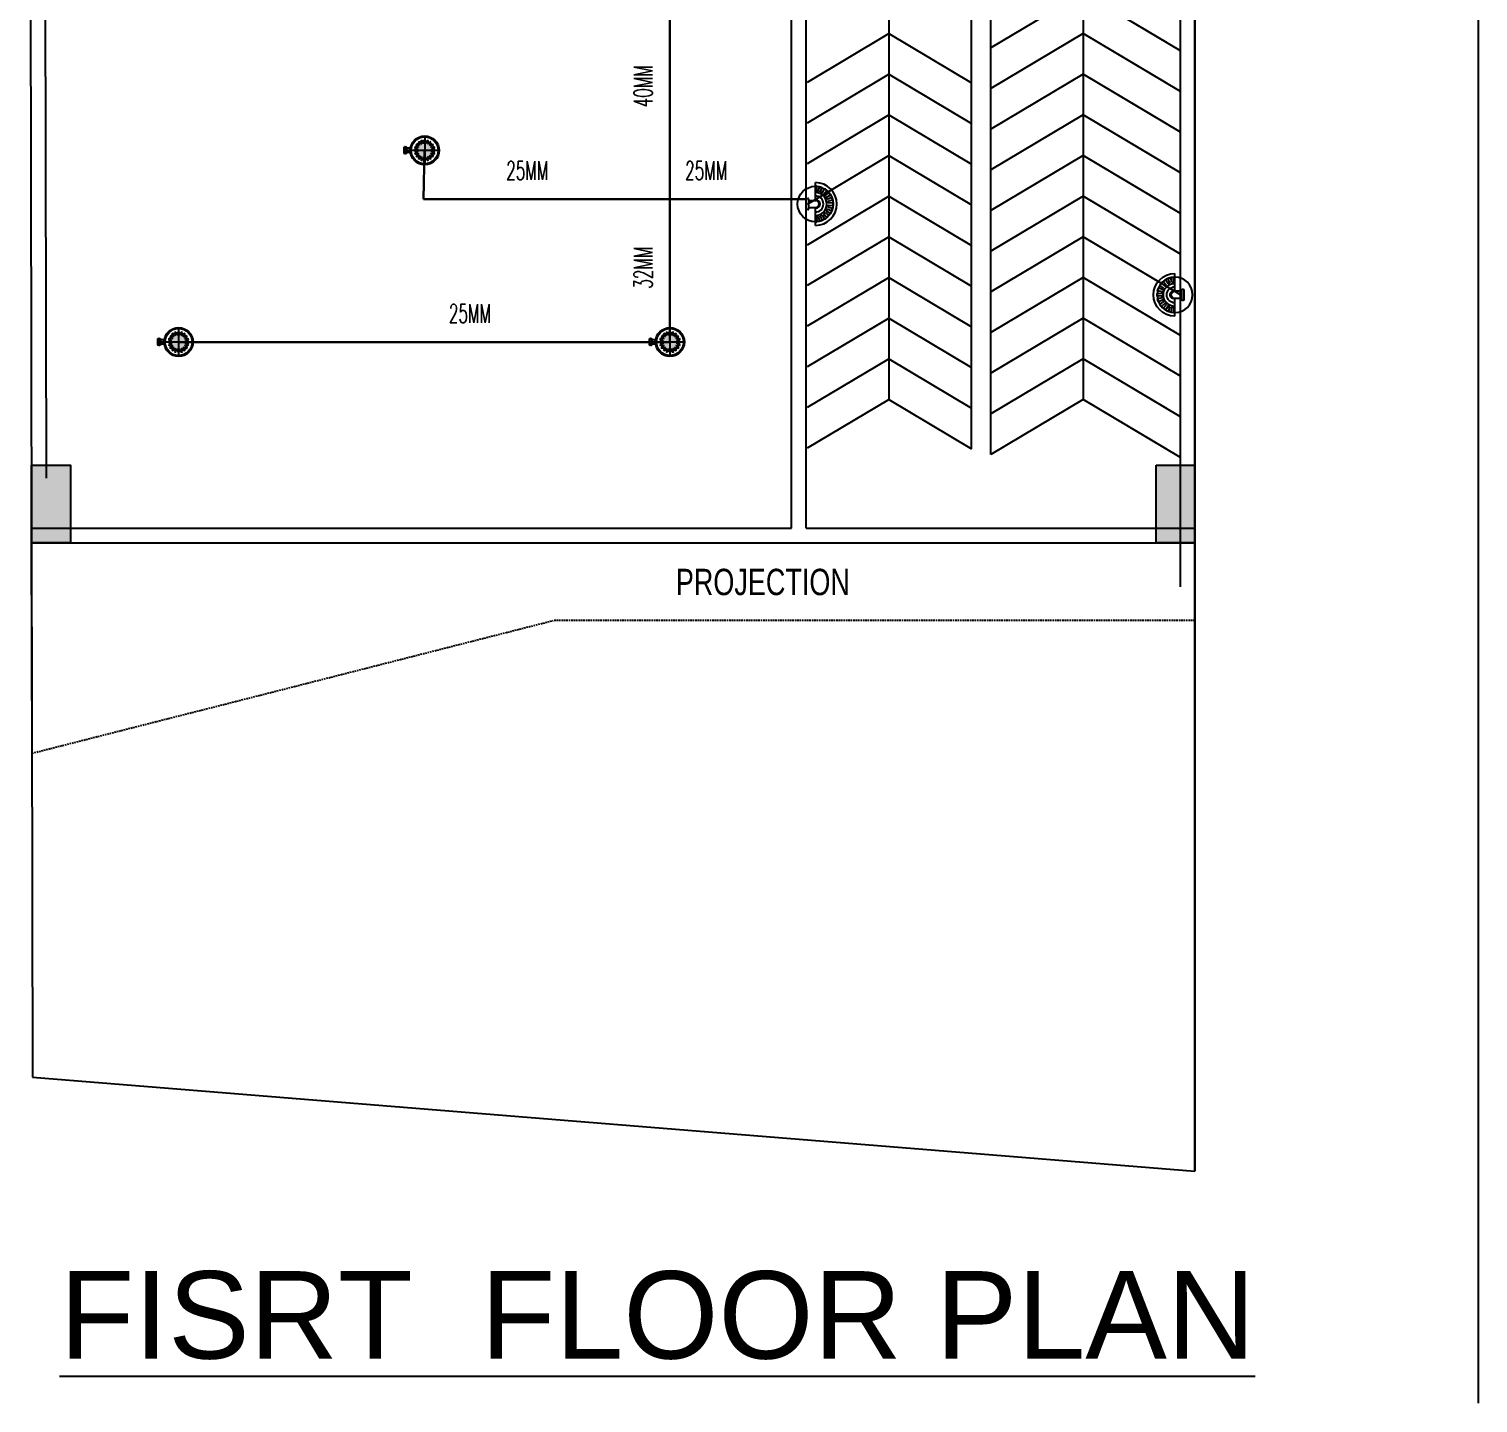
# Model space of a CAD drawing. Header units: inches. Extents: x 1162 to 4924, y 863 to 3182.
# Drawn here: x 3758.7 to 4205.9, y 863.5 to 1287.7 of the extents above; entities that cross this region are included whole.
import ezdxf

# ---------------------------------------------------------------- set-up
doc = ezdxf.new("R2010")
doc.units = ezdxf.units.IN
doc.header["$MEASUREMENT"] = 0
doc.linetypes.add('CENTER', pattern=[2, 1.25, -0.25, 0.25, -0.25])
doc.linetypes.add('HIDDEN', pattern=[0.375, 0.25, -0.125])
for name, color, linetype in [('01-MF-Aparment-gr$0$SPRN-CLHD-TYP3', 160, 'Continuous'), ('6', 7, 'Continuous'), ('DIM', 5, 'Continuous'), ('FATTN', 241, 'Continuous'), ('FITTING-FF-VISION', 1, 'Continuous'), ('SPR-3', 2, 'Continuous')]:
    doc.layers.add(name, color=color, linetype=linetype)
doc.layers.add('FIRE PIPE 100 MM', color=10, linetype='Continuous', lineweight=30)
doc.styles.get("Standard").update_dxf_attribs({"font": 'arial.ttf'})
doc.styles.add('style3', font='swisscl.ttf', dxfattribs={"height": 18})
doc.styles.add('TXT2', font='romans.shx', dxfattribs={"width": 0.75, "height": 200})

# ---------------------------------------------------------------- blocks, each defined once
blk = doc.blocks.new('WEWEQEWEE')
at = {"layer": 'FATTN', "color": 1}
for p, q in [((-232117, 57486, 0), (-232120, 57480, 0)), ((-232120, 57475, 0), (-232120, 57480, 0)), ((-232120, 57480, 0), (-232110, 57480, 0)), ((-232120, 57475, 0), (-232120, 57470, 0)), ((-232117, 57464, 0), (-232120, 57470, 0)), ((-232110, 57470, 0), (-232120, 57470, 0)), ((-232076, 57486, 0), (-232117, 57486, 0)), ((-232117, 57464, 0), (-232076, 57464, 0)), ((-232110, 57486, 0), (-232110, 57464, 0)), ((-232110, 57483, 0), (-232105, 57483, 0)), ((-232110, 57467, 0), (-232105, 57467, 0)), ((-232105, 57486, 0), (-232105, 57464, 0)), ((-232088, 57486, 0), (-232088, 57464, 0)), ((-232083, 57483, 0), (-232088, 57483, 0)), ((-232083, 57467, 0), (-232088, 57467, 0)), ((-232083, 57486, 0), (-232083, 57464, 0)), ((-232074, 57480, 0), (-232083, 57480, 0)), ((-232083, 57470, 0), (-232074, 57470, 0)), ((-232076, 57486, 0), (-232074, 57480, 0)), ((-232076, 57464, 0), (-232074, 57470, 0)), ((-232074, 57475, 0), (-232074, 57480, 0)), ((-232074, 57475, 0), (-232074, 57470, 0))]:
    blk.add_line(p, q, dxfattribs=at)
at = {"layer": 'FATTN', "color": 8, "linetype": 'CENTER'}
for p, q in [((-232111, 57480, 0), (-232111, 57480, 0)), ((-232111, 57470, 0), (-232111, 57480, 0)), ((-232111, 57470, 0), (-232111, 57470, 0)), ((-232110, 57478, 0), (-232110, 57472, 0)), ((-232105, 57477, 0), (-232088, 57477, 0)), ((-232105, 57477, 0), (-232088, 57477, 0)), ((-232105, 57473, 0), (-232088, 57473, 0)), ((-232105, 57473, 0), (-232088, 57473, 0)), ((-232093, 57473, 0), (-232093, 57477, 0)), ((-232093, 57475, 0), (-232092, 57477, 0)), ((-232092, 57473, 0), (-232091, 57477, 0)), ((-232091, 57473, 0), (-232090, 57477, 0)), ((-232090, 57473, 0), (-232089, 57477, 0)), ((-232089, 57473, 0), (-232088, 57475, 0)), ((-232080, 57479, 0), (-232083, 57479, 0)), ((-232083, 57478, 0), (-232083, 57477, 0)), ((-232083, 57477, 0), (-232083, 57473, 0)), ((-232080, 57477, 0), (-232083, 57477, 0)), ((-232080, 57473, 0), (-232083, 57473, 0)), ((-232083, 57473, 0), (-232083, 57472, 0)), ((-232083, 57471, 0), (-232080, 57471, 0)), ((-232080, 57472, 0), (-232080, 57478, 0)), ((-232080, 57473, 0), (-232079, 57477, 0)), ((-232080, 57477, 0), (-232076, 57477, 0)), ((-232080, 57477, 0), (-232075, 57477, 0)), ((-232080, 57473, 0), (-232075, 57473, 0)), ((-232080, 57473, 0), (-232076, 57473, 0)), ((-232079, 57473, 0), (-232078, 57477, 0)), ((-232077, 57473, 0), (-232077, 57477, 0)), ((-232076, 57477, 0), (-232076, 57473, 0)), ((-232075, 57477, 0), (-232076, 57477, 0)), ((-232076, 57473, 0), (-232076, 57475, 0)), ((-232076, 57473, 0), (-232075, 57473, 0)), ((-232075, 57473, 0), (-232075, 57477, 0))]:
    blk.add_line(p, q, dxfattribs=at)
for centre, radius, start, end in [((-232106, 57475, 0), 7.42, 141.555, 218.4448), ((-232110, 57478, 0), 0.192, 179.9999, 269.9999), ((-232110, 57472, 0), 0.192, 89.9999, 179.9999), ((-232105, 57477, 0), 0.942, 359.9999, 89.9999), ((-232105, 57473, 0), 0.942, 269.9999, 359.9999), ((-232088, 57477, 0), 0.942, 89.9999, 179.9999), ((-232088, 57473, 0), 0.942, 179.9999, 269.9999), ((-232082, 57478, 0), 1.37, 138.7698, 221.2301), ((-232075, 57475, 0), 7.71, 162.9384, 197.0615), ((-232082, 57472, 0), 1.37, 138.7698, 221.2301), ((-232081, 57478, 0), 1.37, 318.7698, 41.2301), ((-232087, 57475, 0), 7.71, 342.9384, 17.0615), ((-232081, 57472, 0), 1.37, 318.7698, 41.2301)]:
    blk.add_arc(centre, radius, start, end, dxfattribs=at)
blk = doc.blocks.new('rerrtrrttrrrte')
at = {"layer": 'FITTING-FF-VISION', "ltscale": 5}
h = blk.add_hatch(color=2, dxfattribs=at)
edge = h.paths.add_edge_path()
edge.add_line((-57394, 147360), (-57375, 147365))
edge.add_ellipse((-57444, 147348), major_axis=(-50.2, 50.2), ratio=1, start_angle=238.3066, end_angle=247.6934)
edge.add_line((-57379, 147376), (-57397, 147368))
edge.add_ellipse((-57444, 147348), major_axis=(-36.3, 36.3), ratio=1, start_angle=247.6934, end_angle=256.3066)
edge.add_line((-57400, 147375), (-57383, 147385))
edge.add_ellipse((-57444, 147348), major_axis=(-50.2, 50.2), ratio=1, start_angle=256.3066, end_angle=265.6934)
edge.add_line((-57390, 147395), (-57405, 147382))
edge.add_ellipse((-57444, 147348), major_axis=(-36.3, 36.3), ratio=1, start_angle=265.6934, end_angle=274.3066)
edge.add_line((-57411, 147387), (-57398, 147402))
edge.add_ellipse((-57444, 147348), major_axis=(50.2, 50.2), ratio=1, start_angle=4.3066, end_angle=13.6934)
edge.add_line((-57407, 147409), (-57417, 147392))
edge.add_ellipse((-57444, 147348), major_axis=(36.3, 36.3), ratio=1, start_angle=13.6934, end_angle=22.3066)
edge.add_line((-57424, 147396), (-57417, 147414))
edge.add_ellipse((-57444, 147348), major_axis=(-50.2, 50.2), ratio=1, start_angle=-67.6934, end_angle=-58.3066)
edge.add_line((-57428, 147417), (-57432, 147398))
edge.add_ellipse((-57444, 147348), major_axis=(36.3, 36.3), ratio=1, start_angle=31.6934, end_angle=40.3066)
edge.add_line((-57440, 147400), (-57438, 147419))
edge.add_ellipse((-57444, 147348), major_axis=(50.2, 50.2), ratio=1, start_angle=40.3066, end_angle=49.6934)
edge.add_line((-57450, 147419), (-57448, 147400))
edge.add_ellipse((-57444, 147348), major_axis=(-36.3, 36.3), ratio=1, start_angle=-40.3066, end_angle=-31.6934)
edge.add_line((-57456, 147398), (-57460, 147417))
edge.add_ellipse((-57444, 147348), major_axis=(50.2, 50.2), ratio=1, start_angle=58.3066, end_angle=67.6934)
edge.add_line((-57472, 147414), (-57464, 147396))
edge.add_ellipse((-57444, 147348), major_axis=(-36.3, 36.3), ratio=1, start_angle=-22.3066, end_angle=-13.6934)
edge.add_line((-57471, 147392), (-57481, 147409))
edge.add_ellipse((-57444, 147348), major_axis=(-50.2, 50.2), ratio=1, start_angle=-13.6934, end_angle=-4.3066)
edge.add_line((-57490, 147402), (-57478, 147387))
edge.add_ellipse((-57444, 147348), major_axis=(-36.3, 36.3), ratio=1, start_angle=-4.3066, end_angle=4.3066)
edge.add_line((-57483, 147382), (-57498, 147395))
edge.add_ellipse((-57444, 147348), major_axis=(-50.2, 50.2), ratio=1, start_angle=4.3066, end_angle=13.6934)
edge.add_line((-57505, 147385), (-57488, 147375))
edge.add_ellipse((-57444, 147348), major_axis=(-36.3, 36.3), ratio=1, start_angle=13.6934, end_angle=22.3066)
edge.add_line((-57491, 147368), (-57510, 147376))
edge.add_ellipse((-57444, 147348), major_axis=(-50.2, 50.2), ratio=1, start_angle=22.3066, end_angle=31.6934)
edge.add_line((-57513, 147365), (-57494, 147360))
edge.add_ellipse((-57444, 147348), major_axis=(36.3, 36.3), ratio=1, start_angle=121.6934, end_angle=130.3066)
edge.add_line((-57495, 147353), (-57515, 147354))
edge.add_ellipse((-57444, 147348), major_axis=(50.2, 50.2), ratio=1, start_angle=130.3066, end_angle=135)
edge.add_ellipse((-57444, 147348), major_axis=(50.2, 50.2), ratio=1, start_angle=135, end_angle=139.6934)
edge.add_line((-57515, 147343), (-57495, 147344))
edge.add_ellipse((-57444, 147348), major_axis=(-36.3, 36.3), ratio=1, start_angle=49.6934, end_angle=58.3066)
edge.add_line((-57494, 147337), (-57513, 147332))
edge.add_ellipse((-57444, 147348), major_axis=(50.2, 50.2), ratio=1, start_angle=148.3066, end_angle=157.6934)
edge.add_line((-57510, 147321), (-57491, 147329))
edge.add_ellipse((-57444, 147348), major_axis=(36.3, 36.3), ratio=1, start_angle=157.6934, end_angle=166.3066)
edge.add_line((-57488, 147322), (-57505, 147311))
edge.add_ellipse((-57444, 147348), major_axis=(50.2, 50.2), ratio=1, start_angle=166.3066, end_angle=175.6934)
edge.add_line((-57498, 147302), (-57483, 147315))
edge.add_ellipse((-57444, 147348), major_axis=(36.3, 36.3), ratio=1, start_angle=175.6934, end_angle=184.3066)
edge.add_line((-57478, 147309), (-57490, 147294))
edge.add_ellipse((-57444, 147348), major_axis=(50.2, 50.2), ratio=1, start_angle=184.3066, end_angle=193.6934)
edge.add_line((-57481, 147288), (-57471, 147305))
edge.add_ellipse((-57444, 147348), major_axis=(36.3, 36.3), ratio=1, start_angle=193.6934, end_angle=202.3066)
edge.add_line((-57464, 147301), (-57472, 147283))
edge.add_ellipse((-57444, 147348), major_axis=(-50.2, 50.2), ratio=1, start_angle=112.3066, end_angle=121.6934)
edge.add_line((-57460, 147279), (-57456, 147298))
edge.add_ellipse((-57444, 147348), major_axis=(36.3, 36.3), ratio=1, start_angle=211.6934, end_angle=220.3066)
edge.add_line((-57448, 147297), (-57450, 147278))
edge.add_ellipse((-57444, 147348), major_axis=(-50.2, 50.2), ratio=1, start_angle=130.3066, end_angle=139.6934)
edge.add_line((-57438, 147278), (-57440, 147297))
edge.add_ellipse((-57444, 147348), major_axis=(-36.3, 36.3), ratio=1, start_angle=139.6934, end_angle=148.3066)
edge.add_line((-57432, 147298), (-57428, 147279))
edge.add_ellipse((-57444, 147348), major_axis=(50.2, 50.2), ratio=1, start_angle=238.3066, end_angle=247.6934)
edge.add_line((-57417, 147283), (-57424, 147301))
edge.add_ellipse((-57444, 147348), major_axis=(36.3, 36.3), ratio=1, start_angle=247.6934, end_angle=256.3066)
edge.add_line((-57417, 147305), (-57407, 147288))
edge.add_ellipse((-57444, 147348), major_axis=(-50.2, 50.2), ratio=1, start_angle=166.3066, end_angle=175.6934)
edge.add_line((-57398, 147294), (-57411, 147309))
edge.add_ellipse((-57444, 147348), major_axis=(36.3, 36.3), ratio=1, start_angle=265.6934, end_angle=274.3066)
edge.add_line((-57405, 147315), (-57390, 147302))
edge.add_ellipse((-57444, 147348), major_axis=(50.2, 50.2), ratio=1, start_angle=274.3066, end_angle=283.6934)
edge.add_line((-57383, 147311), (-57400, 147322))
edge.add_ellipse((-57444, 147348), major_axis=(36.3, 36.3), ratio=1, start_angle=283.6934, end_angle=292.3066)
edge.add_line((-57397, 147329), (-57379, 147321))
edge.add_ellipse((-57444, 147348), major_axis=(50.2, 50.2), ratio=1, start_angle=292.3066, end_angle=301.6934)
edge.add_line((-57375, 147332), (-57394, 147337))
edge.add_ellipse((-57444, 147348), major_axis=(-36.3, 36.3), ratio=1, start_angle=211.6934, end_angle=220.3066)
edge.add_line((-57393, 147344), (-57373, 147343))
edge.add_ellipse((-57444, 147348), major_axis=(50.2, 50.2), ratio=1, start_angle=310.3066, end_angle=315.0016)
edge.add_ellipse((-57444, 147348), major_axis=(-50.2, 50.2), ratio=1, start_angle=225.0016, end_angle=229.6934)
edge.add_line((-57373, 147354), (-57393, 147353))
edge.add_ellipse((-57444, 147348), major_axis=(-36.3, 36.3), ratio=1, start_angle=229.6934, end_angle=238.3066)
at = {"layer": 'FITTING-FF-VISION', "color": 2}
for p, q in [((-57471, 147392), (-57481, 147409)), ((-57464, 147396), (-57472, 147414)), ((-57456, 147398), (-57460, 147417)), ((-57448, 147400), (-57450, 147419)), ((-57440, 147400), (-57438, 147419)), ((-57432, 147398), (-57428, 147417)), ((-57424, 147396), (-57417, 147414)), ((-57417, 147392), (-57407, 147409)), ((-57495, 147353), (-57515, 147354)), ((-57495, 147344), (-57515, 147343)), ((-57494, 147360), (-57513, 147365)), ((-57494, 147337), (-57513, 147332)), ((-57491, 147368), (-57510, 147376)), ((-57491, 147329), (-57510, 147321)), ((-57488, 147375), (-57505, 147385)), ((-57488, 147322), (-57505, 147311)), ((-57483, 147382), (-57498, 147395)), ((-57483, 147315), (-57498, 147302)), ((-57478, 147387), (-57490, 147402)), ((-57478, 147309), (-57490, 147294)), ((-57471, 147305), (-57481, 147288)), ((-57417, 147305), (-57407, 147288)), ((-57411, 147387), (-57398, 147402)), ((-57411, 147309), (-57398, 147294)), ((-57405, 147382), (-57390, 147395)), ((-57405, 147315), (-57390, 147302)), ((-57400, 147375), (-57383, 147385)), ((-57400, 147322), (-57383, 147311)), ((-57397, 147368), (-57379, 147376)), ((-57397, 147329), (-57379, 147321)), ((-57394, 147360), (-57375, 147365)), ((-57394, 147337), (-57375, 147332)), ((-57393, 147353), (-57373, 147354)), ((-57393, 147344), (-57373, 147343)), ((-57464, 147301), (-57472, 147283)), ((-57456, 147298), (-57460, 147279)), ((-57448, 147297), (-57450, 147278)), ((-57440, 147297), (-57438, 147278)), ((-57432, 147298), (-57428, 147279)), ((-57424, 147301), (-57417, 147283))]:
    blk.add_line(p, q, dxfattribs=at)
for radius, start, end in [(71, 121.3066, 130.6934), (71, 103.3066, 112.6934), (71, 85.3066, 94.6934), (71, 67.3066, 76.6934), (71, 49.3066, 58.6934), (71, 175.3066, 180), (71, 180, 184.6934), (71, 157.3066, 166.6934), (71, 193.3066, 202.6934), (71, 139.3066, 148.6934), (71, 211.3066, 220.6934), (51.3, 166.6934, 175.3066), (51.3, 166.6934, 175.3066), (51.3, 184.6934, 193.3066), (51.3, 184.6934, 193.3066), (51.3, 148.6934, 157.3066), (51.3, 148.6934, 157.3066), (51.3, 202.6934, 211.3066), (51.3, 202.6934, 211.3066), (51.3, 130.6934, 139.3066), (51.3, 130.6934, 139.3066), (51.3, 220.6934, 229.3066), (51.3, 220.6934, 229.3066), (51.3, 112.6934, 121.3066), (51.3, 112.6934, 121.3066), (51.3, 238.6934, 247.3066), (51.3, 238.6934, 247.3066), (51.3, 94.6934, 103.3066), (51.3, 94.6934, 103.3066), (51.3, 76.6934, 85.3066), (51.3, 76.6934, 85.3066), (51.3, 58.6934, 67.3066), (51.3, 58.6934, 67.3066), (51.3, 292.6934, 301.3066), (51.3, 292.6934, 301.3066), (51.3, 40.6934, 49.3066), (51.3, 40.6934, 49.3066), (51.3, 310.6934, 319.3066), (51.3, 310.6934, 319.3066), (51.3, 22.6934, 31.3066), (51.3, 22.6934, 31.3066), (51.3, 328.6934, 337.3066), (51.3, 328.6934, 337.3066), (51.3, 4.6934, 13.3066), (51.3, 4.6934, 13.3066), (51.3, 346.6934, 355.3066), (51.3, 346.6934, 355.3066), (71, 31.3066, 40.6934), (71, 319.3066, 328.6934), (71, 13.3066, 22.6934), (71, 337.3066, 346.6934), (71, 0, 4.6934), (71, 355.3066, 0), (71, 229.3066, 238.6934), (71, 247.3066, 256.6934), (51.3, 256.6934, 265.3066), (51.3, 256.6934, 265.3066), (71, 265.3066, 274.6934), (51.3, 274.6934, 283.3066), (51.3, 274.6934, 283.3066), (71, 283.3066, 292.6934), (71, 301.3066, 310.6934)]:
    blk.add_arc((-57444, 147348), radius, start, end, dxfattribs=at)
at = {"layer": 'SPR-3', "color": 8, "linetype": 'CENTER'}
for p, q in [((-57444, 147450), (-57444, 147247)), ((-57343, 147348), (-57590, 147348))]:
    blk.add_line(p, q, dxfattribs=at)
at = {"layer": 'SPR-3', "color": 1}
for p, q in [((-57544, 147363), (-57568, 147363)), ((-57544, 147333), (-57568, 147333))]:
    blk.add_line(p, q, dxfattribs=at)
for radius in [101, 94.3]:
    blk.add_circle((-57444, 147348), radius, dxfattribs=at)
blk.add_arc((-57455, 147348), 90.5, 170.4585, 189.536, dxfattribs=at)
at = {"layer": 'DIM', "color": 3, "rotation": 270}
blk.add_blockref('WEWEQEWEE', (-115054, -84748, 0), dxfattribs=at)
blk = doc.blocks.new('01-MF-Aparment-gr$0$SPTYPE3')
at = {"layer": 'FITTING-FF-VISION', "color": 5}
for p, q in [((1.25, 0.235), (1.25, 1.322)), ((1.25, -1.322), (1.25, -0.235))]:
    blk.add_line(p, q, dxfattribs=at)
at = {"layer": 'FITTING-FF-VISION', "color": 2}
for p, q in [((1.315, 0.789), (1.34, 1.093)), ((1.432, 0.771), (1.502, 1.067)), ((1.556, 0.731), (1.673, 1.011)), ((1.662, 0.677), (1.82, 0.937)), ((0.835, 0.225), (1.295, 0.225)), ((1.766, 0.601), (1.965, 0.831)), ((1.851, 0.516), (2.081, 0.715)), ((1.927, 0.412), (2.187, 0.57)), ((1.981, 0.306), (2.261, 0.423)), ((2.021, 0.182), (2.317, 0.252)), ((2.039, 0.065), (2.343, 0.09)), ((0.835, -0.225), (1.295, -0.225)), ((1.315, -0.789), (1.34, -1.093)), ((1.432, -0.771), (1.502, -1.067)), ((1.556, -0.731), (1.673, -1.011)), ((1.662, -0.677), (1.82, -0.937)), ((1.766, -0.601), (1.965, -0.831)), ((1.851, -0.516), (2.081, -0.715)), ((1.927, -0.412), (2.187, -0.57)), ((1.981, -0.306), (2.261, -0.423)), ((2.021, -0.182), (2.317, -0.252)), ((2.039, -0.065), (2.343, -0.09))]:
    blk.add_line(p, q, dxfattribs=at)
blk.add_lwpolyline([(0.805, -0.338), (0.715, -0.338, -0.414214), (0.685, -0.307), (0.685, 0.307, -0.414214), (0.715, 0.337), (0.805, 0.337, -0.414214), (0.835, 0.307), (0.835, -0.307, -0.414214)], format="xyb", close=True, dxfattribs=at)
for centre, radius, start, end in [((1.25, 0), 1.096, 270, 270), ((1.25, 0), 1.096, 85.30655, 90), ((1.25, 0), 1.096, 67.30655, 76.69345), ((1.25, 0), 1.096, 49.30655, 58.69345), ((1.306, 0), 0.242, 248.70505, 111.29495), ((1.25, 0), 0.711, 270, 90), ((1.25, 0), 0.499, 270, 90), ((1.25, 0), 0.229, 281.22589, 78.77411), ((1.25, 0), 0.792, 76.69345, 85.30655), ((1.25, 0), 0.792, 76.69345, 85.30655), ((1.25, 0), 0.792, 58.69345, 67.30655), ((1.25, 0), 0.792, 58.69345, 67.30655), ((1.25, 0), 0.792, 40.69345, 49.30655), ((1.25, 0), 0.792, 40.69345, 49.30655), ((1.25, 0), 0.792, 22.69345, 31.30655), ((1.25, 0), 0.792, 22.69345, 31.30655), ((1.25, 0), 0.792, 4.69345, 13.30655), ((1.25, 0), 0.792, 4.69345, 13.30655), ((1.25, 0), 1.096, 31.30655, 40.69345), ((1.25, 0), 1.096, 13.30655, 22.69345), ((1.25, 0), 1.096, 355.30655, 4.69345), ((1.25, 0), 0.792, 274.69345, 283.30655), ((1.25, 0), 0.792, 274.69345, 283.30655), ((1.25, 0), 0.792, 292.69345, 301.30655), ((1.25, 0), 0.792, 292.69345, 301.30655), ((1.25, 0), 0.792, 310.69345, 319.30655), ((1.25, 0), 0.792, 310.69345, 319.30655), ((1.25, 0), 1.096, 301.30655, 310.69345), ((1.25, 0), 0.792, 328.69345, 337.30655), ((1.25, 0), 0.792, 328.69345, 337.30655), ((1.25, 0), 0.792, 346.69345, 355.30655), ((1.25, 0), 0.792, 346.69345, 355.30655), ((1.25, 0), 1.096, 319.30655, 328.69345), ((1.25, 0), 1.096, 337.30655, 346.69345), ((1.25, 0), 1.096, 270, 274.69345), ((1.25, 0), 1.096, 283.30655, 292.69345)]:
    blk.add_arc(centre, radius, start, end, dxfattribs=at)
at = {"layer": 'FITTING-FF-VISION', "color": 170}
blk.add_arc((1.25, 0), 1.322, 270, 90, dxfattribs=at)

msp = doc.modelspace()

# ---------------------------------------------------------------- hatches: boundary and pattern name
at = {"lineweight": -2, "ltscale": 0.5}
h = msp.add_hatch(color=6, dxfattribs=at)
h.dxf.hatch_style = 1
h.paths.add_polyline_path([(3771.56, 1153.05), (3759.56, 1153.05), (3759.56, 1129.05), (3771.56, 1129.05)])
h = msp.add_hatch(color=6, dxfattribs=at)
h.dxf.hatch_style = 1
h.paths.add_polyline_path([(4118.55, 1153.05), (4106.55, 1153.05), (4106.55, 1129.05), (4118.55, 1129.05)])

# ---------------------------------------------------------------- linework, layer by layer
for p, q in [((4118.54, 935.06, 0), (4118.54, 3114.06, 0)), ((4118.54, 2396.06, 0), (4118.54, 935.06, 0)), ((4114.04, 1115.42, 0), (4114.04, 1809.56, 0)), ((3998.54, 1133.54, 0), (3998.54, 1804.56, 0)), ((4114.04, 1119.93, 0), (4114.04, 1799.06, 0)), ((3994.04, 1133.54, 0), (3994.04, 1720.56, 0)), ((3758.74, 1584.06, 0), (3759.86, 964.05, 0)), ((3758.74, 1584.06, 0), (3759.86, 964.05, 0)), ((3763.43, 1486.47, 0), (3764.02, 1148.98, 0)), ((3759.56, 1133.54, 0), (3816.52, 1133.54, 0)), ((3816.52, 1133.54, 0), (3920.54, 1133.54, 0)), ((3920.54, 1133.54, 0), (3994.04, 1133.54, 0)), ((3998.54, 1133.54, 0), (4118.54, 1133.54, 0)), ((3759.56, 1129.04, 0), (4118.54, 1129.04, 0))]:
    msp.add_line(p, q, dxfattribs=at)
at = {"color": 1, "lineweight": -2, "ltscale": 0.5}
for p, q in [((4024.06, 1720.56, 0), (4024.06, 1173.33, 0)), ((4049.55, 1158.09, 0), (4049.55, 1720.56, 0)), ((3998.95, 1271.28, 0), (4024.06, 1286.29, 0)), ((4024.06, 1286.29, 0), (4049.54, 1271.06, 0)), ((3998.95, 1258.73, 0), (4024.06, 1273.73, 0)), ((4024.06, 1273.73, 0), (4049.54, 1258.5, 0)), ((3998.95, 1246.18, 0), (4024.06, 1261.18, 0)), ((4024.06, 1261.18, 0), (4049.54, 1245.95, 0)), ((3998.95, 1233.63, 0), (4024.06, 1248.63, 0)), ((4024.06, 1248.63, 0), (4049.54, 1233.4, 0)), ((3998.95, 1221.08, 0), (4024.06, 1236.08, 0)), ((4024.06, 1236.08, 0), (4049.54, 1220.85, 0)), ((3998.95, 1208.53, 0), (4024.06, 1223.53, 0)), ((4024.06, 1223.53, 0), (4049.54, 1208.3, 0)), ((3998.95, 1195.98, 0), (4024.06, 1210.98, 0)), ((4024.06, 1210.98, 0), (4049.54, 1195.75, 0)), ((3998.95, 1183.43, 0), (4024.06, 1198.43, 0)), ((4024.06, 1198.43, 0), (4049.54, 1183.2, 0)), ((3998.95, 1170.87, 0), (4024.06, 1185.88, 0)), ((4024.06, 1185.88, 0), (4049.54, 1170.65, 0)), ((3998.95, 1158.32, 0), (4024.06, 1173.33, 0)), ((4024.06, 1173.33, 0), (4049.55, 1158.09, 0))]:
    msp.add_line(p, q, dxfattribs=at)
at = {"color": 5, "lineweight": -2, "ltscale": 0.5}
for p, q in [((4055.55, 1156.3, 0), (4055.55, 1720.56, 0)), ((4084.03, 1720.56, 0), (4084.03, 1173.33, 0)), ((4084.03, 1298.84, 0), (4055.55, 1281.81, 0)), ((4109.93, 1283.36, 0), (4084.03, 1298.84, 0)), ((4114.05, 1280.9, 0), (4084.03, 1298.84, 0)), ((4084.03, 1286.29, 0), (4055.55, 1269.26, 0)), ((4109.93, 1270.81, 0), (4084.03, 1286.29, 0)), ((4114.05, 1268.35, 0), (4084.03, 1286.29, 0)), ((4084.03, 1273.73, 0), (4055.55, 1256.71, 0)), ((4109.93, 1258.26, 0), (4084.03, 1273.73, 0)), ((4114.05, 1255.8, 0), (4084.03, 1273.73, 0)), ((4084.03, 1261.18, 0), (4055.55, 1244.16, 0)), ((4109.93, 1245.71, 0), (4084.03, 1261.18, 0)), ((4114.05, 1243.25, 0), (4084.03, 1261.18, 0)), ((4084.03, 1248.63, 0), (4055.55, 1231.61, 0)), ((4109.93, 1233.16, 0), (4084.03, 1248.63, 0)), ((4114.05, 1230.69, 0), (4084.03, 1248.63, 0)), ((4084.03, 1236.08, 0), (4055.55, 1219.06, 0)), ((4109.93, 1220.61, 0), (4084.03, 1236.08, 0)), ((4114.05, 1218.14, 0), (4084.03, 1236.08, 0)), ((4084.03, 1223.53, 0), (4055.55, 1206.5, 0)), ((4109.93, 1208.06, 0), (4084.03, 1223.53, 0)), ((4114.05, 1205.59, 0), (4084.03, 1223.53, 0)), ((4084.03, 1210.98, 0), (4055.55, 1193.95, 0)), ((4109.93, 1195.5, 0), (4084.03, 1210.98, 0)), ((4114.05, 1193.04, 0), (4084.03, 1210.98, 0)), ((4084.03, 1198.43, 0), (4055.55, 1181.4, 0)), ((4109.93, 1182.95, 0), (4084.03, 1198.43, 0)), ((4114.05, 1180.49, 0), (4084.03, 1198.43, 0)), ((4084.03, 1185.88, 0), (4055.55, 1168.85, 0)), ((4109.93, 1170.4, 0), (4084.03, 1185.88, 0)), ((4114.05, 1167.94, 0), (4084.03, 1185.88, 0)), ((4084.03, 1173.33, 0), (4055.55, 1156.3, 0)), ((4109.93, 1157.85, 0), (4084.03, 1173.33, 0)), ((4114.05, 1155.39, 0), (4084.03, 1173.33, 0)), ((3759.68, 1064.07, 0), (3759.56, 1129.04, 0))]:
    msp.add_line(p, q, dxfattribs=at)
at = {"color": 5, "linetype": 'HIDDEN', "lineweight": -2, "ltscale": 2}
for p in [(3759.68, 1064.07, 0), (4118.54, 1105.04, 0)]:
    msp.add_line(p, (3920.54, 1105.04, 0), dxfattribs=at)
at = {"color": 6, "lineweight": -2, "ltscale": 0.5, "elevation": 0}
for points in [[(3759.56, 1153.05), (3771.56, 1153.05), (3771.56, 1129.05), (3759.56, 1129.05)], [(4106.55, 1153.05), (4118.55, 1153.05), (4118.55, 1129.05), (4106.55, 1129.05)]]:
    msp.add_lwpolyline(points, close=True, dxfattribs=at)
at = {"color": 5, "lineweight": -2, "ltscale": 0.5, "elevation": 0}
msp.add_lwpolyline([(4118.54, 1129.04), (4118.54, 1105.04)], dxfattribs=at)
at = {"lineweight": -2, "ltscale": 0.5, "elevation": 0}
msp.add_lwpolyline([(3759.86, 964.05), (4118.54, 935.06)], dxfattribs=at)
at = {"layer": '6', "color": 6, "lineweight": -2, "ltscale": 0.5}
msp.add_line((4205.89, 3181.71), (4205.89, 863.46), dxfattribs=at)
at = {"layer": 'FIRE PIPE 100 MM', "ltscale": 0.5}
for p, q in [((3956.54, 2221.45, 0), (3956.54, 1191.03, 0)), ((3880.49, 1235.17, 0), (3880.84, 1250.2, 0)), ((3998.73, 1235.17, 0), (3880.49, 1235.17, 0)), ((3956.54, 1191.03, 0), (3804.9, 1191.03, 0))]:
    msp.add_line(p, q, dxfattribs=at)

# ---------------------------------------------------------------- block references
at = {"layer": '01-MF-Aparment-gr$0$SPRN-CLHD-TYP3', "yscale": 4.9965422081055, "zscale": 4.99654216045476}
for p, xscale, rotation in [((3995.16, 1233.63, 0), 4.99654216045476, 2.731408313e-07), ((4118.59, 1205.59, 0), -4.99654216045476, 359.9999997268592)]:
    msp.add_blockref('01-MF-Aparment-gr$0$SPTYPE3', p, dxfattribs=dict(at, xscale=xscale, rotation=rotation))
at = {"layer": 'DIM', "color": 3, "xscale": 0.0442292488591647, "yscale": 0.0442292488591647, "zscale": 0.0442292488591647}
for p in [(6421.55, -5266.91, 0), (6345.61, -5326.07, 0), (6497.25, -5326.07, 0)]:
    msp.add_blockref('rerrtrrttrrrte', p, dxfattribs=at)

# ---------------------------------------------------------------- texts
at = {"lineweight": -2, "ltscale": 0.5, "insert": (3958.35, 1121.01, 0.01), "char_height": 8.1298, "width": 202.3949, "attachment_point": 1, "style": 'style3'}
msp.add_mtext('\\A1;PROJECTION', dxfattribs=at)
at = {"color": 7, "lineweight": -2, "insert": (3768.16, 904.18, 0), "char_height": 27.0113, "width": 550.1424, "attachment_point": 1}
msp.add_mtext('{\\LFISRT  FLOOR PLAN}', dxfattribs=at)
at = {"layer": 'FIRE PIPE 100 MM', "ltscale": 0.5, "extrusion": (-0.001905, 3.71015e-14, 0.999998), "style": 'TXT2', "width": 0.6}
for s, p in [('40MM', (3951.13, 1263.47, -7.52)), ('32MM', (3951.13, 1207.46, -7.52))]:
    msp.add_text(s, height=5.749, rotation=89.9995, dxfattribs=at).set_placement(p)
at = {"layer": 'FIRE PIPE 100 MM', "ltscale": 0.5, "extrusion": (3.71014e-14, 0.001905, 0.999998), "style": 'TXT2', "width": 0.6}
for p in [(3906, 1241.09, 2.37), (3961.22, 1241.09, 2.37), (3888.3, 1196.96, 2.29)]:
    msp.add_text('25MM', height=5.749, rotation=359.9995, dxfattribs=at).set_placement(p)

doc.saveas('drawing.dxf')
